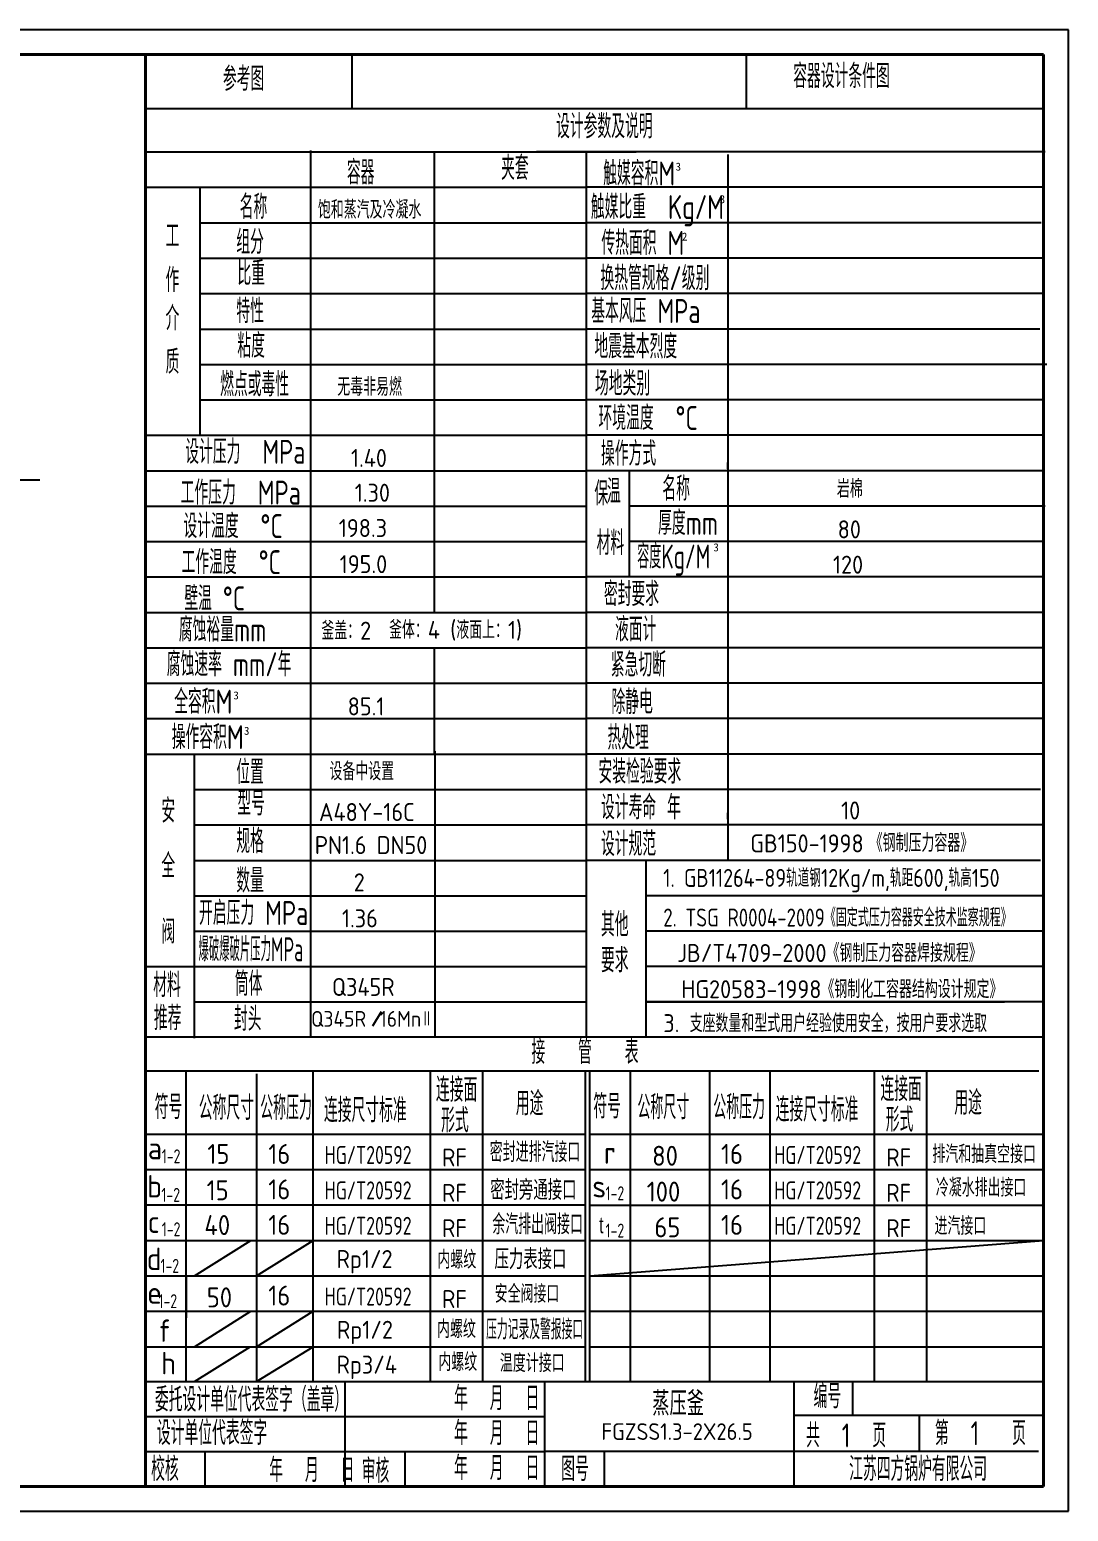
# Model space of a CAD drawing. Extents: x 102767 to 126430, y 41649 to 52939.
# Drawn here: x 118514 to 126430, y 41649 to 52939 of the extents above; entities that cross this region are included whole.
import ezdxf
from ezdxf.enums import TextEntityAlignment as Align

# ---------------------------------------------------------------- set-up
doc = ezdxf.new("R2010")
doc.units = 0
doc.header["$LTSCALE"] = 750
doc.linetypes.add('CENTER', pattern=[1.075, 1, -0.025, 0.025, -0.025])
doc.layers.get('0').update_dxf_attribs({"linetype": 'CONTINUOUS'})
for name, color, linetype in [('4', 3, 'CONTINUOUS'), ('B', 7, 'CONTINUOUS'), ('C', 1, 'CENTER')]:
    doc.layers.add(name, color=color, linetype=linetype)
doc.layers.add('A', color=2, linetype='CONTINUOUS', lineweight=40)
doc.styles.add('HZ', font='cztxt.shx', dxfattribs={"width": 0.7, "bigfont": 'hztxt.shx'})
doc.styles.add('工程字', font='isocp.shx', dxfattribs={"bigfont": 'gbcbig.shx'})

msp = doc.modelspace()

# ---------------------------------------------------------------- linework, layer by layer
msp.add_line((119708, 43443), (119708, 43124))
at = {"layer": '4'}
for p, q in [((126430, 52939), (102767, 52939)), ((126430, 41649), (126430, 52939)), ((120969, 52741), (120969, 52331)), ((123975, 52741), (123975, 52338)), ((126240, 52749), (126240, 43968)), ((126240, 52749), (126242, 52338)), ((119397, 52338), (126242, 52338)), ((119444, 52338), (119655, 52338)), ((119403, 52008), (122756, 52008)), ((120654, 52019), (120654, 45268)), ((121598, 52008), (121598, 48499)), ((122756, 52008), (122376, 52008)), ((122756, 52008), (123136, 52008)), ((126254, 52008), (122756, 52008)), ((122756, 52008), (122756, 45270)), ((122756, 52008), (122756, 45270)), ((123834, 51989), (123834, 49592)), ((119403, 51738), (122756, 51738)), ((119811, 51734), (119811, 49852)), ((126233, 51738), (122756, 51738)), ((119811, 51468), (122756, 51468)), ((126223, 51468), (122756, 51468)), ((119811, 51198), (122756, 51198)), ((126244, 51198), (122756, 51198)), ((119811, 50928), (122756, 50928)), ((126244, 50928), (122756, 50928)), ((119811, 50658), (122756, 50658)), ((126212, 50658), (122756, 50658)), ((119811, 50388), (122756, 50388)), ((119811, 50388), (122756, 50388)), ((126265, 50388), (122756, 50388)), ((126109, 50388), (122756, 50388)), ((119811, 50118), (122756, 50118)), ((126233, 50118), (122756, 50118)), ((119403, 49848), (122756, 49848)), ((126244, 49848), (122756, 49848)), ((119403, 49578), (122756, 49578)), ((126233, 49578), (122756, 49578)), ((123084, 49581), (123084, 48765)), ((123834, 49592), (123834, 49641)), ((123834, 49641), (123834, 46609)), ((119403, 49308), (122756, 49308)), ((126254, 49308), (123084, 49308)), ((119403, 49038), (122756, 49038)), ((126244, 49038), (123084, 49038)), ((119403, 48769), (122756, 48769)), ((119403, 48769), (122756, 48769)), ((126233, 48769), (122756, 48769)), ((126109, 48769), (122756, 48769)), ((119403, 48499), (122756, 48499)), ((126233, 48499), (122756, 48499)), ((119403, 48229), (122756, 48229)), ((121598, 48229), (121598, 47420)), ((126233, 48229), (122756, 48229)), ((119403, 47959), (122756, 47959)), ((126248, 47959), (122756, 47959)), ((119403, 47689), (122756, 47689)), ((126233, 47689), (122756, 47689)), ((121603, 47440), (121603, 45264)), ((119403, 47419), (122756, 47419)), ((119768, 47419), (119768, 45255)), ((126248, 47419), (122756, 47419)), ((119768, 47149), (122756, 47149)), ((119768, 47149), (122756, 47149)), ((126218, 47149), (122756, 47149)), ((126109, 47149), (122756, 47149)), ((123834, 46922), (123834, 46971)), ((119768, 46879), (122756, 46879)), ((126250, 46879), (122756, 46879)), ((119768, 46609), (122756, 46609)), ((126218, 46609), (122756, 46609)), ((123211, 46607), (123211, 45267)), ((119768, 46339), (122756, 46339)), ((126239, 46339), (123211, 46339)), ((119768, 46069), (122756, 46069)), ((126250, 46069), (123211, 46069)), ((119403, 45800), (122756, 45800)), ((126239, 45800), (123211, 45800)), ((119768, 45530), (122756, 45530)), ((122756, 45530), (122756, 45530)), ((122756, 45530), (122756, 45530)), ((126229, 45530), (123211, 45530)), ((123211, 45530), (125128, 45530)), ((125128, 45530), (125943, 45530)), ((121192, 45455), (121127, 45345)), ((119403, 45264), (126246, 45264)), ((119397, 45005), (126206, 45005)), ((119708, 42637), (119708, 45005)), ((120244, 44983), (120244, 42637)), ((120674, 42637), (120674, 45005)), ((121569, 42634), (121569, 45005)), ((121967, 42637), (121967, 45005)), ((122750, 42641), (122750, 45005)), ((122782, 42637), (122782, 45005)), ((123092, 42637), (123092, 45005)), ((123694, 45005), (123694, 42637)), ((124158, 42637), (124158, 45005)), ((124953, 42634), (124953, 45005)), ((125352, 42637), (125352, 45005)), ((119397, 44523), (122750, 44523)), ((122782, 44523), (126240, 44523)), ((119397, 44253), (122750, 44253)), ((122782, 44253), (126240, 44253)), ((122750, 43983), (119397, 43983)), ((119397, 43968), (119397, 41839)), ((122782, 43983), (126244, 43983)), ((126240, 41839), (126240, 43968)), ((119397, 43713), (122750, 43713)), ((119771, 43443), (120201, 43713)), ((120244, 43443), (120674, 43713)), ((122782, 43713), (126244, 43713)), ((122782, 43443), (126240, 43713)), ((119397, 43443), (122750, 43443)), ((122782, 43443), (126234, 43443)), ((119397, 43173), (122750, 43173)), ((119771, 42903), (120201, 43173)), ((120244, 42903), (120674, 43173)), ((122782, 43173), (126246, 43173)), ((119397, 42903), (122750, 42903)), ((119771, 42637), (120195, 42903)), ((120244, 42637), (120674, 42903)), ((122782, 42903), (126240, 42903)), ((119397, 42637), (126240, 42637)), ((120918, 41839), (120918, 42637)), ((122438, 42637), (122438, 41839)), ((124339, 42637), (124339, 41839)), ((124786, 42639), (124786, 42381)), ((119397, 42371), (122438, 42371)), ((124339, 42381), (126234, 42381)), ((125293, 42381), (125293, 42114)), ((119397, 42105), (122438, 42105)), ((119853, 41839), (119853, 42105)), ((121374, 42105), (121374, 41839)), ((124339, 42105), (122438, 42105)), ((122892, 42097), (122892, 41850)), ((126202, 42105), (124301, 42105)), ((119397, 41839), (126240, 41839)), ((102767, 41649), (126430, 41649))]:
    msp.add_line(p, q, dxfattribs=at)
at = {"layer": 'A'}
for p, q in [((126240, 52749), (102925, 52749)), ((119397, 52749), (119397, 41839)), ((126240, 41839), (126240, 52749)), ((102925, 41839), (126240, 41839))]:
    msp.add_line(p, q, dxfattribs=at)
at = {"layer": 'C'}
msp.add_line((118593, 49505), (103973, 49505), dxfattribs=at)

# ---------------------------------------------------------------- texts
at = {"layer": '4', "style": '工程字'}
for s, height, width, p in [('参考图', 182.5, 0.8, (119987, 52473)), ('容器设计条件图', 182.5, 0.8, (124333, 52494)), ('设计参数及说明', 182.5, 0.8, (122526, 52111)), ('容器', 182.5, 0.8, (120932, 51760)), ('夹套', 182.5, 0.8, (122107, 51794)), ('触媒容积M', 182.5, 0.8, (122885, 51752)), ('名称', 182.5, 0.8, (120115, 51497)), ('触媒比重  Kg/M', 182.5, 0.8, (122791, 51496)), ('工', 182, 0.8, (119550, 51276)), ('组分', 182.5, 0.8, (120089, 51230)), ('传热面积 M', 182.5, 0.8, (122871, 51223)), ('比重', 182.5, 0.8, (120097, 50991)), ('换热管规格/级别', 182.5, 0.8, (122864, 50954)), ('作', 182, 0.8, (119550, 50940)), ('介', 182, 0.8, (119550, 50649)), ('特性', 182.5, 0.8, (120089, 50704)), ('基本风压 MPa', 182.5, 0.8, (122794, 50704)), ('粘度', 182.5, 0.8, (120097, 50440)), ('地震基本烈度', 182.5, 0.8, (122818, 50434)), ('质', 182, 0.8, (119550, 50317)), ('燃点或毒性', 182.5, 0.8, (119966, 50145)), ('场地类别', 182.5, 0.8, (122822, 50151)), ('环境温度  °C', 182.5, 0.8, (122849, 49889)), ('设计压力  MPa', 182.5, 0.8, (119700, 49631)), ('操作方式', 182.5, 0.8, (122868, 49617)), ('工作压力  MPa', 182.5, 0.8, (119665, 49320)), ('保', 182, 0.8, (122818, 49314)), ('温', 182, 0.8, (122914, 49332)), ('名称', 182.5, 0.8, (123336, 49350)), ('设计温度  °C', 182.5, 0.8, (119686, 49065)), ('厚度mm', 182.5, 0.8, (123303, 49089)), ('材料', 182.5, 0.8, (122835, 48937)), ('容度Kg/M', 182.5, 0.7, (123144, 48833)), ('工作温度  °C', 182.5, 0.8, (119672, 48790)), ('壁温 °C', 182.5, 0.8, (119693, 48514)), ('密封要求', 182.5, 0.8, (122890, 48547)), ('腐蚀裕量mm', 182.5, 0.8, (119651, 48276)), ('液面计', 182.5, 0.8, (122975, 48278)), ('腐蚀速率 mm/年', 182.5, 0.8, (119559, 48012)), ('紧急切断', 182.5, 0.8, (122943, 48009)), ('全容积M', 182.5, 0.8, (119616, 47727)), ('除静电', 182.5, 0.8, (122948, 47725)), ('操作容积M', 182.5, 0.8, (119597, 47457)), ('热处理', 182.5, 0.8, (122918, 47453)), ('位置', 182.5, 0.8, (120089, 47190)), ('安装检验要求', 182.5, 0.8, (122849, 47194)), ('安', 182, 0.8, (119518, 46896)), ('型号', 182.5, 0.8, (120097, 46951)), ('设计寿命 年', 182.5, 0.8, (122868, 46922)), ('规格', 182.5, 0.8, (120089, 46664)), ('设计规范', 182.5, 0.8, (122868, 46643)), ('全', 182, 0.8, (119518, 46477)), ('数量', 182.5, 0.8, (120089, 46364)), ('开启压力 MPa', 182.5, 0.8, (119805, 46117)), ('其他', 182.5, 0.8, (122868, 46029)), ('阀', 182, 0.8, (119518, 45975)), ('爆破爆破片压力MPa', 182.5, 0.6, (119801, 45840)), ('要求', 182.5, 0.8, (122868, 45756)), ('材料', 182.5, 0.8, (119456, 45568)), ('筒体', 182.5, 0.8, (120078, 45577)), ('推荐', 182.5, 0.8, (119461, 45316)), ('封头', 182.5, 0.8, (120071, 45310)), ('接   管   表', 182.5, 0.8, (122338, 45058)), ('连接面', 182.5, 0.8, (121610, 44770)), ('连接面', 182.5, 0.8, (124998, 44775)), ('符号', 182.5, 0.8, (119467, 44638)), ('公称尺寸', 182.5, 0.8, (119803, 44632)), ('公称压力', 182.5, 0.75, (120271, 44632)), ('用途', 182.5, 0.8, (122219, 44666)), ('符号', 182.5, 0.8, (122810, 44643)), ('公称尺寸', 182.5, 0.75, (123146, 44637)), ('公称压力', 182.5, 0.75, (123724, 44637)), ('用途', 182.5, 0.8, (125561, 44671)), ('连接尺寸标准', 182.5, 0.8, (120757, 44614)), ('形式', 182.5, 0.8, (121650, 44537)), ('连接尺寸标准', 182.5, 0.8, (124199, 44619)), ('形式', 182.5, 0.8, (125038, 44542)), ('委托设计单位代表签字（盖章）', 182.48, 0.8, (119469, 42409)), ('年  月  日', 182.5, 0.8, (121749, 42419)), ('编号', 182.5, 0.8, (124488, 42434)), ('设计单位代表签字', 182.5, 0.8, (119484, 42155)), ('年  月  日', 182.5, 0.8, (121749, 42153)), ('第  1   页', 182.5, 0.8, (125413, 42153)), ('共  1  页', 182.5, 0.8, (124431, 42136)), ('校核', 182.5, 0.8, (119440, 41880)), ('年  月  日', 182.5, 0.8, (120340, 41872)), ('审核', 182.5, 0.8, (121045, 41865)), ('年  月  日', 182.5, 0.8, (121749, 41887)), ('图号', 182.5, 0.8, (122565, 41880)), ('江苏四方锅炉有限公司', 182.5, 0.8, (124759, 41880))]:
    msp.add_text(s, height=height, dxfattribs=dict(at, width=width)).set_placement(p)
at = {"layer": '4'}
for s, p in [('3', (123437, 51865)), ('3', (123773, 51617)), ('2', (123485, 51332)), ('3', (123725, 48964)), ('3', (120067, 47836)), ('3', (120148, 47566))]:
    msp.add_text(s, height=60.8, dxfattribs=at).set_placement(p)
at = {"layer": '4', "style": '工程字'}
for s, height, p in [('釜体：4 (液面上：1)  ', 136.86, (121253, 48297)), ('蒸压釜', 182.5, (123259, 42379)), ('FGZSS1.3-2X26.5', 126.72, (122871, 42193))]:
    msp.add_text(s, height=height, dxfattribs=at).set_placement(p)
at = {"layer": 'B', "style": '工程字'}
for s, p in [('饱和蒸汽及冷凝水', (121105, 51499)), ('无毒非易燃', (121105, 50149)), ('1.40', (121100, 49607)), ('1.30', (121126, 49342)), ('198.3', (121054, 49073)), ('195.0', (121058, 48798))]:
    msp.add_text(s, height=136.9, dxfattribs=at).set_placement(p, align=Align.CENTER)
for s, height, p in [('岩棉', 136.9, (124666, 49372)), ('80', 136.9, (124672, 49063)), ('120', 136.9, (124636, 48794)), ('釜盖：2', 136.9, (120737, 48291)), ('85.1', 136.9, (120938, 47714)), ('设备中设置', 136.9, (120799, 47219)), ('A48Y-16C', 136.9, (120719, 46909)), ('10', 136.9, (124698, 46921)), ('PN1.6 DN50', 136.9, (120687, 46657)), ('GB150-1998', 136.9, (124006, 46670)), ('《钢制压力容器》 ', 136.9, (124916, 46674)), ('2', 137, (120984, 46373)), ('1.36', 136.9, (120894, 46099)), ('JB/T4709-2000《钢制压力容器焊接规程》', 136.86, (123449, 45835)), ('Q345R', 136.9, (120818, 45576)), ('HG20583-1998《钢制化工容器结构设计规定》', 136.86, (123481, 45559)), ('Q345R', 120.4, (120659, 45341)), ('16MnⅡ', 120.4, (121182, 45341)), ('3. 支座数量和型式用户经验使用安全，按用户要求选取', 136.86, (123343, 45300)), ('a', 171, (119415, 44331)), ('15', 152.1, (119869, 44296)), ('16', 152.1, (120333, 44296)), ('RF', 136.9, (121657, 44277)), ('r', 171, (122890, 44297)), ('80', 152.1, (123258, 44282)), ('16', 152.1, (123783, 44296)), ('RF', 136.9, (125042, 44277)), ('排汽和抽真空接口', 136.9, (125394, 44302)), ('b', 171, (119410, 44040)), ('15', 152.1, (119863, 44019)), ('16', 152.1, (120333, 44026)), ('密封旁通接口', 152.1, (122024, 44021)), ('s', 171, (122802, 44040)), ('100', 152.1, (123217, 44009)), ('16', 152.1, (123783, 44026)), ('冷凝水排出接口', 136.9, (125420, 44047)), ('RF', 136.9, (121657, 44007)), ('RF', 136.9, (125042, 44007)), ('c', 171, (119414, 43770)), ('40', 152.1, (119846, 43754)), ('16', 152.1, (120333, 43756)), ('RF', 136.9, (121657, 43738)), ('65', 152.1, (123275, 43737)), ('16', 152.1, (123783, 43756)), ('RF', 136.9, (125042, 43738)), ('进汽接口', 136.9, (125410, 43755)), ('d', 171, (119407, 43487)), ('Rp1/2', 136.9, (120853, 43503)), ('内螺纹', 136.9, (121622, 43498)), ('压力表接口', 152.1, (122057, 43494)), ('16', 152.1, (120333, 43217)), ('安全阀接口', 136.9, (122058, 43238)), ('e', 171, (119410, 43230)), ('50', 152.1, (119864, 43203)), ('RF', 136.9, (121657, 43198)), ('f', 171, (119494, 42940)), ('Rp1/2', 136.9, (120856, 42964)), ('内螺纹', 136.9, (121619, 42969)), ('h', 171, (119516, 42692)), ('Rp3/4', 136.9, (120853, 42698)), ('内螺纹', 136.9, (121629, 42718)), ('温度计接口', 136.9, (122098, 42710))]:
    msp.add_text(s, height=height, dxfattribs=at).set_placement(p)
at = {"layer": 'B'}
for s, height, style, width, p in [('1. GB11264-89轨道钢12Kg/m,轨距600,轨高150', 136.86, '工程字', 0.9, (123342, 46407)), ('2. TSG R0004-2009《固定式压力容器安全技术监察规程》', 136.86, '工程字', 0.85, (123343, 46105)), ('1-2', 106.4, '工程字', 0.8, (119521, 44301)), ('HG/T20592 ', 136.9, '工程字', 0.8, (120762, 44296)), ('密封进排汽接口', 152.1, '工程字', 0.9, (122021, 44310)), ('HG/T20592 ', 136.9, '工程字', 0.8, (124188, 44296)), ('HG/T20592 ', 136.9, '工程字', 0.8, (120762, 44026)), ('HG/T20592 ', 136.9, '工程字', 0.8, (124188, 44026)), ('1-2', 106.4, '工程字', 0.8, (119518, 44007)), ('1-2', 106.4, '工程字', 0.8, (122903, 44019)), ('余汽排出阀接口', 152.1, '工程字', 0.9, (122040, 43760)), ('1-2', 106.4, '工程字', 0.8, (119521, 43745)), ('HG/T20592 ', 136.9, '工程字', 0.8, (120762, 43756)), ('t', 125, 'HZ', 0.7, (122855, 43768)), ('1-2', 106.4, '工程字', 0.8, (122903, 43735)), ('HG/T20592 ', 136.9, '工程字', 0.8, (124188, 43756)), ('1-2', 106.4, '工程字', 0.8, (119511, 43466)), ('1-2', 106.4, '工程字', 0.8, (119496, 43197)), ('HG/T20592 ', 136.9, '工程字', 0.8, (120762, 43217)), ('压力记录及警报接口', 152.1, '工程字', 0.75, (121993, 42959))]:
    msp.add_text(s, height=height, dxfattribs=dict(at, style=style, width=width)).set_placement(p)

doc.saveas('drawing.dxf')
